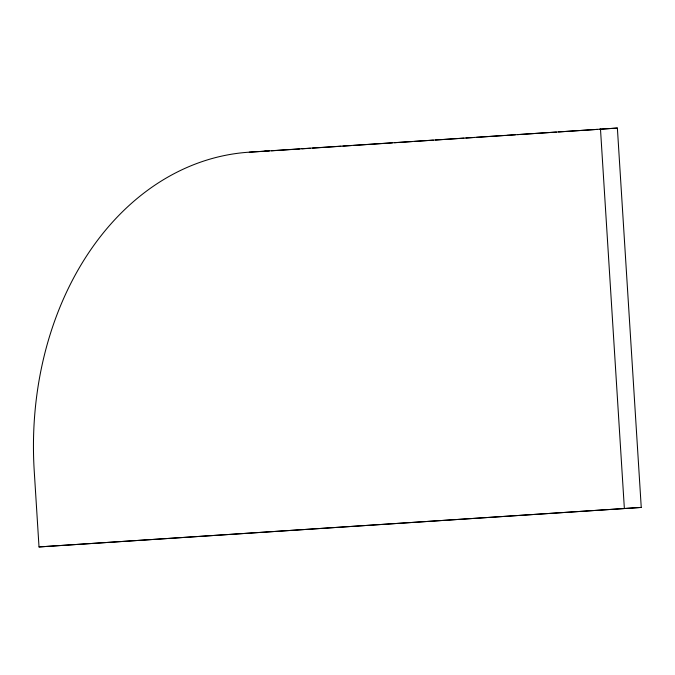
<?xml version="1.0" encoding="UTF-8"?>
<svg xmlns="http://www.w3.org/2000/svg" width="675" height="675" viewBox="0 0 675 675"><rect width="100%" height="100%" fill="white"/><g stroke="black" fill="none" stroke-linecap="round" stroke-linejoin="round"><path stroke-width="1.01" d="M249.286 152.17L617.38 128.064L641.25 507.423L39.015 546.936L34.239 471.066A304.087 234.638 86.6 0 1 249.286 152.17L269.333 150.972M271.434 150.829L299.827 148.964M301.927 148.821L310.34 148.272M312.441 148.129L340.833 146.264M342.942 146.129L351.354 145.572M353.455 145.437L392.361 142.872M394.462 142.737L412.341 141.556M414.442 141.421L433.367 140.172M435.468 140.037L463.86 138.172M465.961 138.029L474.373 137.481M476.483 137.337L504.875 135.472M506.976 135.329L515.388 134.781M517.489 134.637L556.394 132.081M558.495 131.937L597.4 129.381M599.51 129.246L617.38 128.064M39.015 546.936L641.25 507.423M600.488 129.06L624.358 508.418M264.136 151.327A304.087 234.638 86.6 0 1 266.178 151.175"/></g></svg>
